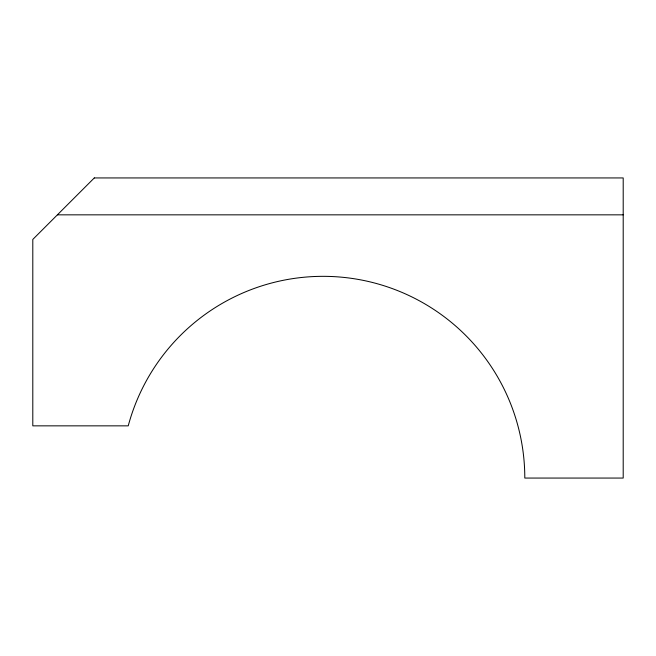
<?xml version="1.0" encoding="UTF-8"?>
<svg xmlns="http://www.w3.org/2000/svg" width="656" height="656" viewBox="0 0 656 656"><rect width="100%" height="100%" fill="white"/><g stroke="black" fill="none" stroke-linecap="round" stroke-linejoin="round"><path stroke-width="0.98" d="M57.4 214.84L623.2 214.84M94.3 177.94L32.8 239.44L32.8 425.851L128.232 425.851A201.72 201.72 0 0 1 524.8 478.06L623.2 478.06L623.2 177.94L94.3 177.94"/></g></svg>
